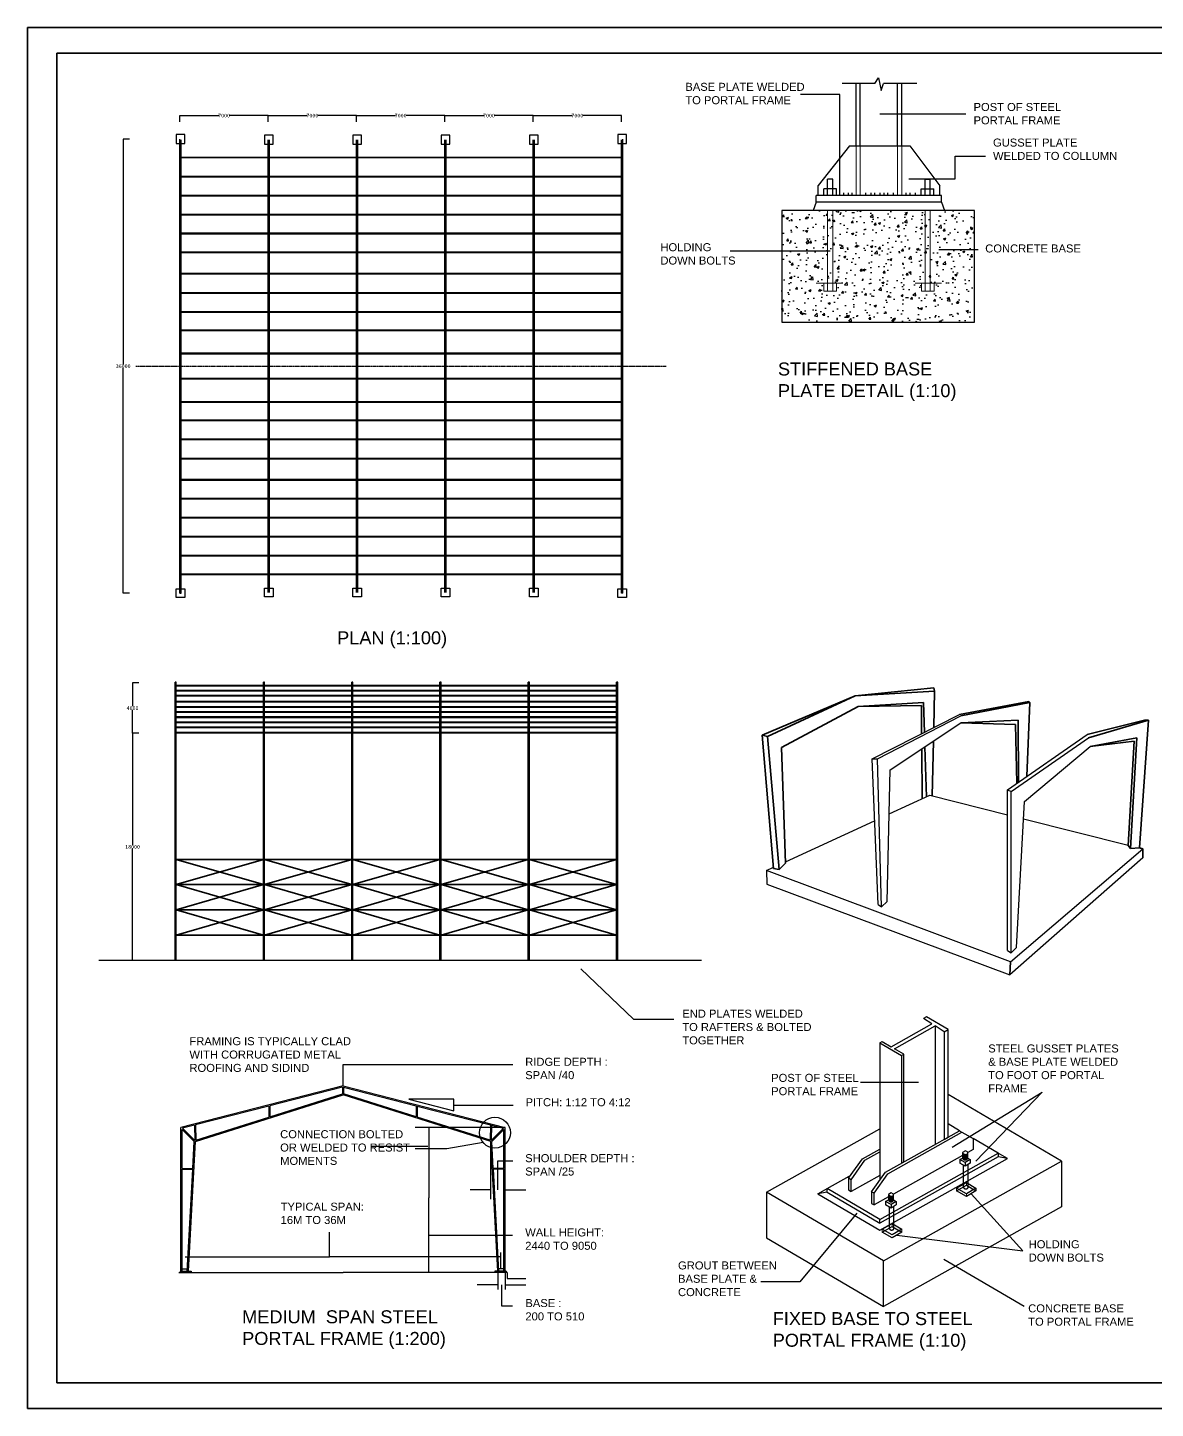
# Model space of a CAD drawing. Header units: millimetres. Extents: x 0 to 160756, y 0 to 109459.
# Drawn here: x 0 to 89389, y 0 to 109459 of the extents above; entities that cross this region are included whole.
import ezdxf

# ---------------------------------------------------------------- set-up
doc = ezdxf.new("R2010")
doc.units = ezdxf.units.MM
for name, pattern in [('CENTER', [2, 1.25, -0.25, 0.25, -0.25]), ('DASHED', [19.05, 12.7, -6.35]), ('DASHED2', [9.525, 6.35, -3.175])]:
    doc.linetypes.add(name, pattern=pattern)
for name, color, linetype in [('A-TEXT', 2, 'Continuous'), ('aaa', 3, 'Continuous'), ('COLUMNS', 3, 'Continuous'), ('pl', 1, 'Continuous'), ('upper', 4, 'Continuous')]:
    doc.layers.add(name, color=color, linetype=linetype)
for name, color, linetype, lineweight in [('BOUNDARY', 4, 'Continuous', 35), ('desh line', 2, 'DASHED2', 0), ('Dimensions', 4, 'Continuous', 15), ('TEXT', 4, 'Continuous', 0)]:
    doc.layers.add(name, color=color, linetype=linetype, lineweight=lineweight)
doc.styles.add('Notes', font='ARIAL.TTF', dxfattribs={"height": 3})
doc.styles.get("Standard").update_dxf_attribs({"font": 'simsun.ttc'})
doc.dimstyles.get("Standard").update_dxf_attribs({"dimtxt": 0.18, "dimasz": 0.18, "dimexe": 0.18, "dimexo": 0.0625, "dimgap": 0.09, "dimtad": 0, "dimtih": 1, "dimtoh": 1, "dimdec": 4, "dimzin": 0, "dimdsep": 46, "dimtxsty": 'Standard', "dimcen": 0.09, "dimadec": 0, "dimazin": 0, "dimtfac": 1, "dimtdec": 4, "dimtofl": 0, "dimtmove": 0, "dimatfit": 3, "dimfxl": 1, "dimtolj": 1, "dimtzin": 0, "dimarcsym": 0})

# ---------------------------------------------------------------- blocks, each defined once
blk = doc.blocks.new('dsfg')
at = {"layer": 'pl'}
for p, q in [((-27900, -84986), (-27900, -84636)), ((-27900, -84636), (-27750, -84636)), ((-27700, -84636), (-27550, -84636)), ((-27550, -84636), (-27550, -84986)), ((-27550, -84986), (-27900, -84986))]:
    blk.add_line(p, q, dxfattribs=at)
blk = doc.blocks.new('*D20')
at = {"layer": 'Defpoints', "color": 0}
for p in [(19070, 102485), (12070, 100624), (19070, 100574)]:
    blk.add_point(p, dxfattribs=at)
at = {"layer": 'Dimensions', "color": 0, "lineweight": -2}
for p, q in [((12070, 101985), (12070, 102485)), ((12070, 102485), (15165, 102485)), ((19070, 102485), (15975, 102485)), ((19070, 101985), (19070, 102485))]:
    blk.add_line(p, q, dxfattribs=at)
at = {"layer": 'Dimensions', "color": 0}
for points in [[(12070, 102485), (12070, 102485), (12070, 102485)], [(19070, 102485), (19070, 102485), (19070, 102485)]]:
    blk.add_solid(points, dxfattribs=at)
at = {"layer": 'Dimensions', "color": 0, "insert": (15570, 102485), "char_height": 300, "attachment_point": 5}
blk.add_mtext('\\A1;7000', dxfattribs=at)
blk = doc.blocks.new('*D21')
at = {"layer": 'Defpoints', "color": 0}
for p in [(26070, 102485), (19070, 100624), (26070, 100574)]:
    blk.add_point(p, dxfattribs=at)
at = {"layer": 'Dimensions', "color": 0, "lineweight": -2}
for p, q in [((19070, 101985), (19070, 102485)), ((19070, 102485), (22165, 102485)), ((26070, 102485), (22975, 102485)), ((26070, 101985), (26070, 102485))]:
    blk.add_line(p, q, dxfattribs=at)
at = {"layer": 'Dimensions', "color": 0}
for points in [[(19070, 102485), (19070, 102485), (19070, 102485)], [(26070, 102485), (26070, 102485), (26070, 102485)]]:
    blk.add_solid(points, dxfattribs=at)
at = {"layer": 'Dimensions', "color": 0, "insert": (22570, 102485), "char_height": 300, "attachment_point": 5}
blk.add_mtext('\\A1;7000', dxfattribs=at)
blk = doc.blocks.new('*D22')
at = {"layer": 'Defpoints', "color": 0}
for p in [(33070, 102485), (26070, 100624), (33070, 100574)]:
    blk.add_point(p, dxfattribs=at)
at = {"layer": 'Dimensions', "color": 0, "lineweight": -2}
for p, q in [((26070, 101985), (26070, 102485)), ((26070, 102485), (29165, 102485)), ((33070, 102485), (29975, 102485)), ((33070, 101985), (33070, 102485))]:
    blk.add_line(p, q, dxfattribs=at)
at = {"layer": 'Dimensions', "color": 0}
for points in [[(26070, 102485), (26070, 102485), (26070, 102485)], [(33070, 102485), (33070, 102485), (33070, 102485)]]:
    blk.add_solid(points, dxfattribs=at)
at = {"layer": 'Dimensions', "color": 0, "insert": (29570, 102485), "char_height": 300, "attachment_point": 5}
blk.add_mtext('\\A1;7000', dxfattribs=at)
blk = doc.blocks.new('*D23')
at = {"layer": 'Defpoints', "color": 0}
for p in [(40070, 102485), (33070, 100624), (40070, 100574)]:
    blk.add_point(p, dxfattribs=at)
at = {"layer": 'Dimensions', "color": 0, "lineweight": -2}
for p, q in [((33070, 101985), (33070, 102485)), ((33070, 102485), (36165, 102485)), ((40070, 102485), (36975, 102485)), ((40070, 101985), (40070, 102485))]:
    blk.add_line(p, q, dxfattribs=at)
at = {"layer": 'Dimensions', "color": 0}
for points in [[(33070, 102485), (33070, 102485), (33070, 102485)], [(40070, 102485), (40070, 102485), (40070, 102485)]]:
    blk.add_solid(points, dxfattribs=at)
at = {"layer": 'Dimensions', "color": 0, "insert": (36570, 102485), "char_height": 300, "attachment_point": 5}
blk.add_mtext('\\A1;7000', dxfattribs=at)
blk = doc.blocks.new('*D24')
at = {"layer": 'Defpoints', "color": 0}
for p in [(47070, 102485), (40070, 100624), (47070, 100574)]:
    blk.add_point(p, dxfattribs=at)
at = {"layer": 'Dimensions', "color": 0, "lineweight": -2}
for p, q in [((40070, 101985), (40070, 102485)), ((40070, 102485), (43165, 102485)), ((47070, 102485), (43975, 102485)), ((47070, 101985), (47070, 102485))]:
    blk.add_line(p, q, dxfattribs=at)
at = {"layer": 'Dimensions', "color": 0}
for points in [[(40070, 102485), (40070, 102485), (40070, 102485)], [(47070, 102485), (47070, 102485), (47070, 102485)]]:
    blk.add_solid(points, dxfattribs=at)
at = {"layer": 'Dimensions', "color": 0, "insert": (43570, 102485), "char_height": 300, "attachment_point": 5}
blk.add_mtext('\\A1;7000', dxfattribs=at)
blk = doc.blocks.new('*D25')
at = {"layer": 'Defpoints', "color": 0}
for p in [(7577, 100624), (12070, 100624), (12070, 64624)]:
    blk.add_point(p, dxfattribs=at)
at = {"layer": 'Dimensions', "color": 0, "lineweight": -2}
for p, q in [((8077, 100624), (7577, 100624)), ((7577, 100624), (7577, 82774)), ((7577, 64624), (7577, 82474)), ((8077, 64624), (7577, 64624))]:
    blk.add_line(p, q, dxfattribs=at)
at = {"layer": 'Dimensions', "color": 0}
for points in [[(7577, 100624), (7577, 100624), (7577, 100624)], [(7577, 64624), (7577, 64624), (7577, 64624)]]:
    blk.add_solid(points, dxfattribs=at)
at = {"layer": 'Dimensions', "color": 0, "insert": (7577, 82624), "char_height": 300, "attachment_point": 5}
blk.add_mtext('\\A1;36000', dxfattribs=at)
blk = doc.blocks.new('*D26')
at = {"layer": 'Defpoints', "color": 0}
for p in [(11785, 53518), (8318, 35518), (11685, 35518)]:
    blk.add_point(p, dxfattribs=at)
at = {"layer": 'Dimensions', "color": 0, "lineweight": -2}
for p, q in [((8818, 53518), (8318, 53518)), ((8318, 53518), (8318, 44668)), ((8318, 35518), (8318, 44368)), ((8818, 35518), (8318, 35518))]:
    blk.add_line(p, q, dxfattribs=at)
at = {"layer": 'Dimensions', "color": 0}
for points in [[(8318, 53518), (8318, 53518), (8318, 53518)], [(8318, 35518), (8318, 35518), (8318, 35518)]]:
    blk.add_solid(points, dxfattribs=at)
at = {"layer": 'Dimensions', "color": 0, "insert": (8318, 44518), "char_height": 300, "attachment_point": 5}
blk.add_mtext('\\A1;18000', dxfattribs=at)
blk = doc.blocks.new('*D27')
at = {"layer": 'Defpoints', "color": 0}
for p in [(8318, 57518), (11785, 57518), (11785, 53518)]:
    blk.add_point(p, dxfattribs=at)
at = {"layer": 'Dimensions', "color": 0, "lineweight": -2}
for p, q in [((8818, 57518), (8318, 57518)), ((8318, 57518), (8318, 55668)), ((8318, 53518), (8318, 55368)), ((8818, 53518), (8318, 53518))]:
    blk.add_line(p, q, dxfattribs=at)
at = {"layer": 'Dimensions', "color": 0}
for points in [[(8318, 57518), (8318, 57518), (8318, 57518)], [(8318, 53518), (8318, 53518), (8318, 53518)]]:
    blk.add_solid(points, dxfattribs=at)
at = {"layer": 'Dimensions', "color": 0, "insert": (8318, 55518), "char_height": 300, "attachment_point": 5}
blk.add_mtext('\\A1;4000', dxfattribs=at)

msp = doc.modelspace()

# ---------------------------------------------------------------- hatches: boundary and pattern name
at = {"layer": 'upper'}
h = msp.add_hatch(dxfattribs=at)
h.set_pattern_fill('AR-CONC', color=256, scale=10, style=0)
h.set_pattern_definition([(50, (520214, 86150.1), (1821.8467, -159.391), [190.5, -2095.5]), (355, (520214, 86150.1), (-352.428, 1910.5664), [152.4, -1676.4]), (100.451, (520365.8, 86136.8), (1469.425, 1751.167), [161.9, -1780.9]), (46.1842, (520214, 86658), (2710.79, -420.423), [285.75, -3143.25]), (96.6356, (520439.9, 86623), (2374.042, 2474.256), [242.85, -2671.35]), (351.184, (520214, 86658), (2374.046, 2474.251), [228.6, -2514.6]), (21, (520468, 86531.1), (1516.149, -1022.655), [190.5, -2095.5]), (326, (520468, 86531.1), (618.02, 1841.88), [152.4, -1676.4]), (71.4514, (520594.3, 86445.9), (2134.165, 819.2286), [161.9, -1780.9]), (37.5, (520213.96, 86150.1), (30.886, 845.5504), [0, -1656.08, 0, -1701.8, 0, -1682.75]), (7.5, (520214, 86150.1), (668.1966, 1001.8057), [0, -970.28, 0, -1617.98, 0, -641.35]), (327.5, (519647.54, 86150.1), (1355.906, -57.2874), [0, -635, 0, -1981.2, 0, -2628.9]), (317.5, (519393.5, 86150.1), (1481.2918, 254.265), [0, -825.5, 0, -1315.72, 0, -1866.9])])
h.paths.add_polyline_path([(75060.1, 94961.9), (59769.5, 94961.9), (59769.5, 86115.5), (75060.1, 86115.5)])
h.paths.add_polyline_path([(64103, 89207.1), (64103, 88576.1), (63096.4, 88576.1), (63096.4, 89207.1)], flags=16)
h.paths.add_polyline_path([(71851.8, 89207.1), (71851.8, 88576.1), (70845.2, 88576.1), (70845.2, 89207.1)], flags=16)

# ---------------------------------------------------------------- linework, layer by layer
at = {"linetype": 'DASHED', "ltscale": 500}
for points in [[(74179.1, 17498.9), (74179.1, 19284.1)], [(74546.9, 17498.9), (74546.9, 19346.1)], [(75157.7, 17465.6), (75157.7, 17236.5)], [(68301.3, 14230.6), (68301.3, 15961.6)], [(68669.1, 14230.6), (68669.1, 16023.6)]]:
    msp.add_lwpolyline(points, dxfattribs=at)
for points in [[(75157.7, 17465.6), (74415, 17016.6), (73616.1, 17465.6), (74415, 17914.6)], [(75157.7, 17236.5), (74415, 16787.5), (73616.1, 17236.5), (74415, 17685.5)], [(69279.9, 14197.4), (68537.2, 13748.3), (67738.3, 14197.4), (68537.2, 14646.4)], [(69279.9, 13968.3), (68537.2, 13519.3), (67738.3, 13968.3), (68537.2, 14417.3)]]:
    msp.add_lwpolyline(points, close=True, dxfattribs=at)
for points in [[(74179.1, 17498.9, 0.51697631), (74546.9, 17498.9, 1.93850157)], [(68301.3, 14230.6, 0.51697631), (68669.1, 14230.6, 1.93850157)]]:
    msp.add_lwpolyline(points, format="xyb", dxfattribs=at)
at = {"layer": 'A-TEXT'}
for p, q in [((73521, 99281.1), (75920.6, 99281.1)), ((37841.7, 22273.3), (30707.4, 22273.3)), ((36702.7, 16595.4), (36702.7, 21155)), ((37498.5, 11059.8), (37498.5, 12362.9)), ((37258.5, 10866.9), (37258.5, 9414.9)), ((37841.7, 10871.9), (37841.7, 9420.2))]:
    msp.add_line(p, q, dxfattribs=at)
at = {"layer": 'aaa'}
for p, q in [((12070.2, 64624.3), (12070.2, 100624.3)), ((12170.2, 64624.3), (12170.2, 100574.3)), ((19070.2, 64674.3), (19070.2, 100574.3)), ((19170.2, 64674.3), (19170.2, 100574.3)), ((26070.2, 64674.3), (26070.2, 100574.3)), ((26170.2, 64674.3), (26170.2, 100574.3)), ((33070.2, 64674.3), (33070.2, 100574.3)), ((33170.2, 64674.3), (33170.2, 100574.3)), ((40070.2, 64674.3), (40070.2, 100574.3)), ((40170.2, 64674.3), (40170.2, 100574.3)), ((47070.2, 64624.3), (47070.2, 100574.3)), ((47170.2, 64624.3), (47170.2, 100624.3)), ((11980.7, 10760.2), (24998.5, 10760.2)), ((38016.3, 10760.2), (24998.5, 10760.2)), ((38016.3, 10301.4), (39491.7, 10301.4))]:
    msp.add_line(p, q, dxfattribs=at)
msp.add_lwpolyline([(75060.1, 94961.9), (59769.5, 94961.9), (59769.5, 86115.5), (75060.1, 86115.5)], close=True, dxfattribs=at)
for points in [[(81953.3, 19611.1), (72964.6, 24871.6)], [(58571, 17137.6), (58571, 13507.5), (67850.8, 8076.7), (67850.8, 11706.7), (58571, 17137.6), (67544.5, 22167.2)], [(58571, 17137.6), (67544.5, 22167.2)], [(67850.8, 11706.7), (81953.3, 19611.1), (81953.3, 15981), (67850.8, 8076.7)]]:
    msp.add_lwpolyline(points, dxfattribs=at)
at = {"layer": 'BOUNDARY'}
for p, q in [((0, 109459.5), (160755.6, 109459.5)), ((0, 0), (0, 109459.5)), ((2328.4, 107432.4), (145552.9, 107432.4)), ((2328.4, 2027), (2328.4, 107432.4)), ((47070.2, 97654.3), (12070.2, 97654.3)), ((47070.2, 97624.3), (12070.2, 97624.3)), ((47070.2, 96154.3), (12070.2, 96154.3)), ((47070.2, 96124.3), (12070.2, 96124.3)), ((47070.2, 94654.3), (12070.2, 94654.3)), ((47070.2, 94624.3), (12070.2, 94624.3)), ((47070.2, 93154.3), (12070.2, 93154.3)), ((47070.2, 93124.3), (12070.2, 93124.3)), ((47070.2, 91654.3), (12070.2, 91654.3)), ((47070.2, 91624.3), (12070.2, 91624.3)), ((47070.2, 89972.8), (12070.2, 89972.8)), ((47070.2, 89942.8), (12070.2, 89942.8)), ((47070.2, 88434.8), (12070.2, 88434.8)), ((47070.2, 88404.8), (12070.2, 88404.8)), ((47070.2, 86927.5), (12070.2, 86927.5)), ((47070.2, 86897.5), (12070.2, 86897.5)), ((47070.2, 85479.8), (12070.2, 85479.8)), ((47070.2, 85449.8), (12070.2, 85449.8)), ((47070.2, 83641.7), (12070.2, 83641.7)), ((47070.2, 83611.7), (12070.2, 83611.7)), ((47070.2, 81636.9), (12070.2, 81636.9)), ((47070.2, 81606.9), (12070.2, 81606.9)), ((47070.2, 79798.8), (12070.2, 79798.8)), ((47070.2, 79768.8), (12070.2, 79768.8)), ((47070.2, 78351.1), (12070.2, 78351.1)), ((47070.2, 78321.1), (12070.2, 78321.1)), ((47070.2, 76843.8), (12070.2, 76843.8)), ((47070.2, 76813.8), (12070.2, 76813.8)), ((47070.2, 75305.8), (12070.2, 75305.8)), ((47070.2, 75275.8), (12070.2, 75275.8)), ((47070.2, 73624.3), (12070.2, 73624.3)), ((47070.2, 73594.3), (12070.2, 73594.3)), ((47070.2, 72124.3), (12070.2, 72124.3)), ((47070.2, 72094.3), (12070.2, 72094.3)), ((47070.2, 70624.3), (12070.2, 70624.3)), ((47070.2, 70594.3), (12070.2, 70594.3)), ((47070.2, 69124.3), (12070.2, 69124.3)), ((47070.2, 69094.3), (12070.2, 69094.3)), ((47070.2, 67624.3), (12070.2, 67624.3)), ((47070.2, 67594.3), (12070.2, 67594.3)), ((46684.8, 57306.3), (11784.8, 57306.3)), ((46684.8, 57276.3), (11784.8, 57276.3)), ((65584, 56487), (71830.6, 57130.4)), ((71830.6, 57130.4), (71880.9, 56844.4)), ((46684.8, 56905.6), (11784.8, 56905.6)), ((46684.8, 56875.6), (11784.8, 56875.6)), ((46684.8, 56509), (11784.8, 56509)), ((46684.8, 56479), (11784.8, 56479)), ((46684.8, 56049.8), (11784.8, 56049.8)), ((46684.8, 56019.8), (11784.8, 56019.8)), ((58213.4, 53364.8), (65584, 56487)), ((65584, 56487), (58650.6, 53258.5)), ((71880.9, 56844.4), (65584, 56487)), ((65824.7, 55636.2), (71005.4, 55946.3)), ((71005.4, 55946.3), (71078.6, 53593.6)), ((71880.9, 56844.4), (71820, 53969.3)), ((79354.9, 56026.8), (73858.6, 55002.4)), ((73970.6, 54890.9), (79434, 55956.9)), ((79204.8, 50109.2), (79434, 55956.9)), ((79434, 55956.9), (79354.9, 56026.8)), ((46684.8, 55623.5), (11784.8, 55623.5)), ((46684.8, 55593.5), (11784.8, 55593.5)), ((46684.8, 55230), (11784.8, 55230)), ((46684.8, 55200), (11784.8, 55200)), ((46684.8, 54810.3), (11784.8, 54810.3)), ((46684.8, 54780.3), (11784.8, 54780.3)), ((59763, 52404.1), (65824.7, 55636.2)), ((65824.7, 55636.2), (70843.5, 55713.8)), ((70843.5, 55713.8), (70862.4, 53484)), ((46684.8, 54410.3), (11784.8, 54410.3)), ((46684.8, 54380.3), (11784.8, 54380.3)), ((46684.8, 53999.5), (11784.8, 53999.5)), ((46684.8, 53969.5), (11784.8, 53969.5)), ((73975.7, 54344.3), (78520.1, 54553.9)), ((78302.5, 54216.1), (73975.7, 54344.3)), ((78302.5, 54216.1), (78420, 49561.9)), ((78520.1, 54553.9), (78547.7, 49651)), ((88539.2, 54567.7), (83970.3, 53432.7)), ((84076.9, 53169.9), (88831.4, 54570.6)), ((88123.3, 44436.1), (88831.4, 54570.6)), ((88831.4, 54570.6), (88539.2, 54567.7)), ((58650.6, 53258.5), (58213.4, 53364.8)), ((58213.4, 53364.8), (59128.9, 42795.5)), ((59566.5, 42728.3), (58650.6, 53258.5)), ((71797.3, 52895.6), (71705.2, 48550)), ((84230.8, 52462.7), (87917.6, 53167.6)), ((87704.1, 52901.9), (84230.8, 52462.7)), ((87704.1, 52901.9), (87229.6, 44617.5)), ((87917.6, 53167.6), (87415.8, 44395.3)), ((59763, 52404.1), (60075, 43226)), ((70872.7, 52280.7), (70906.2, 48325.9)), ((71114.5, 52441.6), (71238, 48478.7)), ((87229.6, 44617.5), (87415.8, 44395.3)), ((87415.8, 44395.3), (88123.3, 44436.1)), ((88123.3, 44436.1), (88382, 44371.2)), ((88382, 44371.2), (88397, 43635.1)), ((11684.8, 43518.3), (46784.8, 43518.3)), ((18684.8, 41518.3), (11784.8, 43518.3)), ((11784.8, 41518.3), (18684.8, 43518.3)), ((25684.8, 41518.3), (18784.8, 43518.3)), ((18784.8, 41518.3), (25684.8, 43518.3)), ((32684.8, 41518.3), (25784.8, 43518.3)), ((25784.8, 41518.3), (32684.8, 43518.3)), ((39684.8, 41518.3), (32784.8, 43518.3)), ((32784.8, 41518.3), (39684.8, 43518.3)), ((46684.8, 41518.3), (39784.8, 43518.3)), ((39784.8, 41518.3), (46684.8, 43518.3)), ((59566.5, 42728.3), (59128.9, 42795.5)), ((60075, 43226), (59566.5, 42728.3)), ((11684.8, 41518.3), (46784.8, 41518.3)), ((18684.8, 39518.3), (11784.8, 41518.3)), ((11784.8, 39518.3), (18684.8, 41518.3)), ((25684.8, 39518.3), (18784.8, 41518.3)), ((18784.8, 39518.3), (25684.8, 41518.3)), ((32684.8, 39518.3), (25784.8, 41518.3)), ((25784.8, 39518.3), (32684.8, 41518.3)), ((39684.8, 39518.3), (32784.8, 41518.3)), ((32784.8, 39518.3), (39684.8, 41518.3)), ((46684.8, 39518.3), (39784.8, 41518.3)), ((39784.8, 39518.3), (46684.8, 41518.3)), ((11684.8, 39518.3), (46784.8, 39518.3)), ((18684.8, 37518.3), (11784.8, 39518.3)), ((11784.8, 37518.3), (18684.8, 39518.3)), ((25684.8, 37518.3), (18784.8, 39518.3)), ((18784.8, 37518.3), (25684.8, 39518.3)), ((32684.8, 37518.3), (25784.8, 39518.3)), ((25784.8, 37518.3), (32684.8, 39518.3)), ((39684.8, 37518.3), (32784.8, 39518.3)), ((32784.8, 37518.3), (39684.8, 39518.3)), ((46684.8, 37518.3), (39784.8, 39518.3)), ((39784.8, 37518.3), (46684.8, 39518.3)), ((11684.8, 37518.3), (46784.8, 37518.3)), ((77910.6, 35394.9), (77839.4, 34370.4)), ((145552.9, 2027), (2328.4, 2027)), ((160755.6, 0), (0, 0))]:
    msp.add_line(p, q, dxfattribs=at)
at = {"layer": 'COLUMNS'}
for p, q in [((11684.8, 35517.8), (11684.8, 57567.8)), ((11784.8, 35517.8), (11784.8, 57567.8)), ((18684.8, 35517.8), (18684.8, 57567.8)), ((18784.8, 35517.8), (18784.8, 57567.8)), ((25684.8, 35517.8), (25684.8, 57567.8)), ((25784.8, 35517.8), (25784.8, 57567.8)), ((32684.8, 35517.8), (32684.8, 57567.8)), ((32784.8, 35517.8), (32784.8, 57567.8)), ((39684.8, 35517.8), (39684.8, 57567.8)), ((39784.8, 35517.8), (39784.8, 57567.8)), ((46684.8, 35517.8), (46684.8, 57567.8)), ((46784.8, 35517.8), (46784.8, 57567.8)), ((68297.7, 47124.4), (71502.8, 48600.7)), ((71502.8, 48600.7), (77673.7, 47054.5)), ((60071.3, 43335), (67137.6, 46589.9)), ((78942.5, 46736.5), (87232, 44659.4)), ((77910.6, 35394.9), (88382, 44371.2)), ((58562.5, 42640), (59120.1, 42896.8)), ((88397, 43635.1), (77839.4, 34370.4)), ((77910.6, 35394.9), (58562.5, 42640)), ((58562.5, 42640), (58602.6, 41548)), ((58602.6, 41548), (77839.4, 34370.4)), ((53409.7, 35517.8), (5648.4, 35517.8))]:
    msp.add_line(p, q, dxfattribs=at)
at = {"layer": 'desh line', "linetype": 'DASHED', "ltscale": 500}
for p, q in [((65665.1, 96147.9), (65665.1, 100085.9)), ((65998.8, 96147.9), (65998.8, 100085.9)), ((68949.4, 96147.9), (68949.4, 100085.9)), ((69283, 96147.9), (69283, 100085.9)), ((63406.9, 88576.1), (63406.9, 94923.2)), ((63809.9, 88576.1), (63809.9, 94923.2)), ((71138.3, 88576.1), (71138.3, 94923.2)), ((71541.3, 88576.1), (71541.3, 94923.2)), ((64604.2, 89207.1), (62513.3, 89207.1)), ((63096.4, 88576.1), (63096.4, 89207.1)), ((64103, 88576.1), (64103, 89207.1)), ((70344, 89207.1), (72434.9, 89207.1)), ((70845.2, 88576.1), (70845.2, 89207.1)), ((71851.8, 88576.1), (71851.8, 89207.1)), ((64103, 88576.1), (63096.4, 88576.1)), ((70845.2, 88576.1), (71851.8, 88576.1))]:
    msp.add_line(p, q, dxfattribs=at)
at = {"layer": 'desh line', "linetype": 'DASHED', "ltscale": 75}
for points in [[(74415, 17914.6), (74415, 17685.5)], [(67738.3, 14197.4), (67738.3, 13968.3)]]:
    msp.add_lwpolyline(points, dxfattribs=at)
at = {"layer": 'desh line', "linetype": 'DASHED', "ltscale": 500}
for points in [[(73616.1, 17465.6), (73616.1, 17236.5)], [(74415, 17016.6), (74415, 16787.5)], [(68537.2, 14646.4), (68537.2, 14417.3)], [(69279.9, 14197.4), (69279.9, 13968.3)]]:
    msp.add_lwpolyline(points, dxfattribs=at)
at = {"layer": 'pl'}
for p, q in [((67139.8, 105031.8), (67435.7, 105483)), ((67435.7, 105483), (67650.2, 104461.6)), ((67139.8, 105031.8), (64570.7, 105031.8)), ((65665.1, 100085.9), (65665.1, 105031.8)), ((65998.8, 100085.9), (65998.8, 105031.8)), ((67650.2, 104461.6), (67848.6, 105031.8)), ((70480.4, 105031.8), (67848.6, 105031.8)), ((68949.4, 100085.9), (68949.4, 105031.8)), ((69283, 100085.9), (69283, 105031.8)), ((65135.3, 100085.9), (62668.9, 96943.3)), ((65135.3, 100085.9), (69915.4, 100085.9)), ((69915.4, 100085.9), (72302.6, 96919.9)), ((47170.2, 99174.3), (12070.2, 99174.3)), ((47070.2, 99124.3), (12170.2, 99124.3)), ((63809.9, 97433.9), (63406.9, 97433.9)), ((63406.9, 96147.9), (63406.9, 97433.9)), ((63809.9, 96147.9), (63809.9, 97433.9)), ((71138.3, 96147.9), (71138.3, 97433.9)), ((71138.3, 97433.9), (71541.3, 97433.9)), ((71541.3, 96147.9), (71541.3, 97433.9)), ((62668.9, 96147.9), (62668.9, 96943.3)), ((64111.9, 96678.6), (63117.2, 96678.6)), ((63117.2, 96147.9), (63117.2, 96678.6)), ((64111.9, 96147.9), (64111.9, 96678.6)), ((64380.8, 96147.9), (64380.8, 96364.9)), ((64688.4, 96147.9), (64688.4, 96364.9)), ((65074.1, 96147.9), (65074.1, 96364.9)), ((65344.9, 96147.9), (65344.9, 96364.9)), ((66449.1, 96147.9), (66449.1, 96364.9)), ((66856, 96147.9), (66856, 96364.9)), ((67163.9, 96147.9), (67163.9, 96364.9)), ((67583, 96147.9), (67583, 96364.9)), ((67885.1, 96147.9), (67885.1, 96364.9)), ((68180.7, 96147.9), (68180.7, 96364.9)), ((68621.7, 96147.9), (68621.7, 96364.9)), ((69643.9, 96147.9), (69643.9, 96364.9)), ((69948.4, 96147.9), (69948.4, 96364.9)), ((70367.5, 96147.9), (70367.5, 96364.9)), ((70836.3, 96147.9), (70836.3, 96678.6)), ((70836.3, 96678.6), (71831, 96678.6)), ((71831, 96147.9), (71831, 96678.6)), ((72302.6, 96147.9), (72302.6, 96919.9)), ((62513.3, 95617.2), (62266.3, 94961.9)), ((72434.9, 96147.9), (62513.3, 96147.9)), ((62513.3, 95617.2), (62513.3, 96147.9)), ((72434.9, 95617.2), (62513.3, 95617.2)), ((72434.9, 95617.2), (72434.9, 96147.9)), ((72434.9, 95617.2), (72681.8, 94961.9)), ((47170.2, 66074.3), (12070.2, 66074.3)), ((47070.2, 66124.3), (12170.2, 66124.3)), ((12070.2, 64624.3), (12170.2, 64624.3)), ((47170.2, 64624.3), (47070.2, 64624.3)), ((11784.8, 57567.8), (11684.8, 57567.8)), ((18784.8, 57567.8), (18684.8, 57567.8)), ((25784.8, 57567.8), (25684.8, 57567.8)), ((32784.8, 57567.8), (32684.8, 57567.8)), ((39784.8, 57567.8), (39684.8, 57567.8)), ((46784.8, 57567.8), (46684.8, 57567.8)), ((46684.8, 53567.8), (11784.8, 53567.8)), ((46684.8, 53517.8), (11784.8, 53517.8)), ((30210.8, 24507.8), (33770, 23592.8)), ((33770, 24507.8), (30210.8, 24507.8)), ((33770, 23592.8), (33770, 24507.8)), ((74316.5, 19206.9), (73884.5, 19449.7)), ((74718.2, 19449.7), (74316.5, 19206.9)), ((68438.8, 15884.3), (68006.7, 16127.2)), ((68840.4, 16127.2), (68438.8, 15884.3)), ((38016.3, 10760.2), (38016.3, 10301.4))]:
    msp.add_line(p, q, dxfattribs=at)
at = {"layer": 'pl', "linetype": 'CENTER'}
msp.add_line((8588.8, 82624.3), (50603.6, 82624.3), dxfattribs=at)
at = {"layer": 'pl'}
for points in [[(72964.6, 30035.5), (71238.5, 31045.7), (71000.7, 30912.4)], [(71677.1, 30477.5), (71000.7, 30912.4)], [(67544.5, 28975.2), (67732.5, 29080.6), (68442.9, 28664.8), (71677.1, 30477.5)], [(69270.6, 27965), (69458.6, 28070.4), (68699.7, 28514.5), (71921.6, 30320.4)], [(72644.2, 29855.9), (71921.6, 30320.4)], [(71921.6, 30320.4), (71921.6, 20919.5)], [(72644.2, 29855.9), (72964.6, 30035.5)], [(72644.2, 29855.9), (72644.2, 21324.4), (72964.6, 21504.1), (72964.6, 30035.5)], [(67544.5, 28975.2), (69270.6, 27965)], [(67544.5, 28975.2), (67544.5, 20339.3), (67544.5, 18092)], [(69270.6, 27965), (69270.6, 19433.6), (69458.6, 19538.9), (69458.6, 28070.4)], [(66877.3, 17179.3), (68007.8, 18725.8), (73873.9, 22013.7), (74059.9, 21904.8)], [(68222.8, 16759.9), (67095, 16127.8), (67095, 17051.9), (68170.1, 18603.6), (74059.9, 21904.8), (74943.4, 21387.7), (74943.4, 20526.8), (74517.4, 20288)], [(73873.9, 22013.7), (72964.6, 22545.8)], [(76922.2, 20229.7), (74943.4, 21387.7)], [(62630.5, 17007.4), (67544.5, 14131.5), (77657.1, 19799.6), (76922.2, 19950.1)], [(65056.3, 18245), (66186.9, 19791.5), (67544.5, 20552.4)], [(67544.5, 18466.1), (65274, 17193.5), (65274, 18117.6), (66349.1, 19669.3), (67544.5, 20339.3)], [(67544.5, 14973.5), (76922.2, 20229.7), (76922.2, 19950.1), (67544.5, 14693.9)], [(74100.5, 20054.4), (68639.6, 16993.6)], [(74517.4, 19846.7), (74718.2, 19725.3), (74316.5, 19482.5), (73884.5, 19725.3), (74100.5, 19846.7)], [(73884.5, 19725.3), (73884.5, 19449.7)], [(74517.4, 19846.7), (74517.4, 20316.1), (74334.7, 20417.5), (74100.5, 20274.2), (74100.5, 19846.7)], [(74718.2, 19725.3), (74718.2, 19449.7)], [(76922.2, 20229.7), (76922.2, 19950.1)], [(77657.1, 19799.6), (76922.2, 20229.7)], [(74316.5, 19482.5), (74316.5, 19206.9)], [(63365.3, 17139.7), (67544.5, 14693.9), (67544.5, 14973.5), (63365.3, 17419.2), (65117.3, 18401.2)], [(65274, 18117.6), (65056.3, 18245), (65056.3, 17320.9), (65274, 17193.5)], [(62630.5, 17007.4), (63365.3, 17419.2)], [(63365.3, 17139.7), (62630.5, 17007.4)], [(63365.3, 17139.7), (63365.3, 17419.2)], [(67095, 17051.9), (66877.3, 17179.3), (66877.3, 16255.2), (67095, 16127.8)], [(68639.6, 16524.2), (68840.4, 16402.8), (68438.8, 16160), (68006.7, 16402.8), (68222.8, 16524.2)], [(68639.6, 16524.2), (68639.6, 16993.6), (68456.9, 17095), (68222.8, 16951.6), (68222.8, 16524.2)], [(68006.7, 16402.8), (68006.7, 16127.2)], [(68438.8, 16160), (68438.8, 15884.3)], [(68840.4, 16402.8), (68840.4, 16127.2)]]:
    msp.add_lwpolyline(points, dxfattribs=at)
for points in [[(74100.5, 20274.2, 0.43878241), (74517.4, 20194, 0.43878241)], [(74100.5, 20202.4, 0.43878241), (74517.4, 20122.2, 0.43878241)], [(74100.5, 20131.6, 0.43878241), (74517.4, 20051.5, 0.43878241)], [(74100.5, 20060.4, 0.43878241), (74517.4, 19980.3, 0.43878241)], [(74100.5, 19984, 0.43878241), (74517.4, 19903.9, 0.43878241)], [(74100.5, 19917.4, 0.43340968), (74513.2, 19834.3, 0.43340968)], [(74100.5, 19846.7, 0.74044086), (74517.4, 19846.7, 1.93850157)], [(68222.8, 16951.6, 0.43878241), (68639.6, 16871.5, 0.43878241)], [(68222.8, 16879.8, 0.43878241), (68639.6, 16799.7, 0.43878241)], [(68222.8, 16809.1, 0.43878241), (68639.6, 16729, 0.43878241)], [(68222.8, 16737.9, 0.43878241), (68639.6, 16657.8, 0.43878241)], [(68222.8, 16661.5, 0.43878241), (68639.6, 16581.3, 0.43878241)], [(68222.8, 16594.9, 0.43340968), (68635.4, 16511.7, 0.43340968)], [(68222.8, 16524.2, 0.74044086), (68639.6, 16524.2, 1.93850157)]]:
    msp.add_lwpolyline(points, format="xyb", dxfattribs=at)
msp.add_circle((37039, 21856.1), 1222, dxfattribs=at)
at = {"layer": 'upper'}
for p, q in [((66928.8, 51490.6), (73858.6, 55002.4)), ((67365.2, 51504.7), (73970.6, 54890.9)), ((68378, 50621.8), (73975.7, 54344.3)), ((77673.7, 49041.5), (83970.3, 53432.7)), ((77946.2, 48911.4), (84076.9, 53169.9)), ((66928.8, 51490.6), (67365.2, 51504.7)), ((67420.4, 39949.2), (66928.8, 51490.6)), ((67692.9, 39766.6), (67365.2, 51504.7)), ((79016.1, 48101.7), (84230.8, 52462.7)), ((68138.5, 40184.6), (68378, 50621.8)), ((77673.7, 36298.1), (77673.7, 49041.5)), ((77673.7, 49041.5), (77946.2, 48911.4)), ((77946.2, 36115.4), (77946.2, 48911.4)), ((78391.9, 36533.5), (79016.1, 48101.7)), ((67420.4, 39949.2), (67692.9, 39766.6)), ((67692.9, 39766.6), (68138.5, 40184.6)), ((77673.7, 36298.1), (77946.2, 36115.4)), ((77946.2, 36115.4), (78391.9, 36533.5)), ((24998.5, 25574.9), (12155.2, 22273.3)), ((24952, 25467.1), (19205.7, 23989.9)), ((24952, 25467.1), (24952, 24939.6)), ((24998.5, 25574.9), (37841.7, 22273.3)), ((25044.9, 25467.1), (30791.2, 23989.9)), ((25044.9, 25467.1), (25044.9, 24939.6)), ((13294.2, 21155), (24998.5, 24856.9)), ((19205.7, 23122.1), (24952, 24939.6)), ((36702.7, 21155), (24998.5, 24856.9)), ((30791.2, 23122.1), (25044.9, 24939.6)), ((19112.9, 23966), (13314.3, 22475.4)), ((13336.6, 21265.7), (19112.9, 23092.7)), ((19112.9, 23966), (19112.9, 23092.7)), ((19205.7, 23989.9), (19205.7, 23122.1)), ((30791.2, 23989.9), (30791.2, 23122.1)), ((30884.1, 23966), (36682.7, 22475.4)), ((30884.1, 23966), (30884.1, 23092.7)), ((36660.4, 21265.7), (30884.1, 23092.7)), ((12155.2, 10871.9), (12155.2, 22273.3)), ((12248.1, 19029.7), (12248.1, 22121.1)), ((12248.1, 22121.1), (13200.9, 21148.1)), ((13221.8, 22451.6), (12289.2, 22211.9)), ((12289.2, 22211.9), (13244.2, 21236.5)), ((13221.8, 22451.6), (13244.2, 21236.5)), ((13314.3, 22475.4), (13336.6, 21265.7)), ((36682.7, 22475.4), (36660.4, 21265.7)), ((36775.1, 22451.6), (36752.7, 21236.5)), ((37707.8, 22211.9), (36752.7, 21236.5)), ((36775.1, 22451.6), (37707.8, 22211.9)), ((37748.9, 22121.1), (36796.1, 21148.1)), ((37748.9, 19029.7), (37748.9, 22121.1)), ((37841.7, 10871.9), (37841.7, 22273.3)), ((12738.5, 10866.9), (13294.2, 21155)), ((13086.4, 19029.7), (13200.9, 21148.1)), ((37258.5, 10866.9), (36702.7, 21155)), ((36910.5, 19029.7), (36796.1, 21148.1)), ((12248.1, 19029.7), (13086.4, 19029.7)), ((12248.1, 10871.9), (12248.1, 18954.7)), ((12248.1, 18954.7), (13082.4, 18954.7)), ((12645.8, 10871.9), (13082.4, 18954.7)), ((37748.9, 19029.7), (36910.5, 19029.7)), ((37351.2, 10871.9), (36914.6, 18954.7)), ((37748.9, 18954.7), (36914.6, 18954.7)), ((37748.9, 10871.9), (37748.9, 18954.7)), ((12248.1, 11059.8), (12748.9, 11059.8)), ((37748.9, 11059.8), (37248.1, 11059.8)), ((12079.1, 10871.9), (12965.5, 10871.9)), ((12079.1, 10871.9), (12079.1, 10760.2)), ((12965.5, 10871.9), (12965.5, 10760.2)), ((37917.9, 10871.9), (37031.4, 10871.9)), ((37031.4, 10871.9), (37031.4, 10760.2)), ((37917.9, 10871.9), (37917.9, 10760.2))]:
    msp.add_line(p, q, dxfattribs=at)

# ---------------------------------------------------------------- block references
at = {"layer": 'pl', "xscale": -2, "yscale": 2, "zscale": 2, "rotation": 180}
for p in [(67570.3, -68996.8), (74570.3, -69046.8), (81570.3, -69046.8), (88570.3, -69046.8), (95570.3, -69046.8), (102570.3, -68996.8)]:
    msp.add_blockref('dsfg', p, dxfattribs=at)
at = {"layer": 'pl', "xscale": 2, "yscale": 2, "zscale": 2}
for p in [(67570.3, 234245.4), (74570.3, 234295.4), (81570.3, 234295.4), (88570.3, 234295.4), (95570.3, 234295.4), (102570.3, 234245.4)]:
    msp.add_blockref('dsfg', p, dxfattribs=at)

# ---------------------------------------------------------------- texts
at = {"layer": 'TEXT', "attachment_point": 1, "style": 'Notes'}
for s, width, gutter_width, heights, insert, char_height in [('BASE PLATE WELDED\\PTO PORTAL FRAME', 9493.027, 15, [2177.6], (52131.6, 105082.1), 634.48), ('POST OF STEEL PORTAL FRAME', 9493.027, 15, [2177.6], (74976.1, 103485.6), 634.48), ('GUSSET PLATE WELDED TO COLLUMN', 10197.323, 15, [3717.2], (76519, 100663.8), 634.48), ('HOLDING\\PDOWN BOLTS', 9493.027, 15, [4977.5], (50154.9, 92368.6), 634.48), ('CONCRETE BASE', 9493.027, 15, [4977.5], (75901.6, 92271.3), 634.48), ('STIFFENED BASE PLATE DETAIL (1:10)', 16700.417, 34961.8, [10711.2], (59473.5, 82912.2), 1030), ('PLAN (1:100)', 9493.027, 15, [2177.6], (24533, 61601.4), 1030), ('END PLATES WELDED\\PTO RAFTERS & BOLTED\\PTOGETHER ', 12511.223, 15, [7367.9], (51889.7, 31607.3), 634.48), ('FRAMING IS TYPICALLY CLAD WITH CORRUGATED METAL ROOFING AND SIDIND', 13704.445, 15, [7993.4], (12826.8, 29424.9), 634.48), ('STEEL GUSSET PLATES\\P& BASE PLATE WELDED\\PTO FOOT OF PORTAL FRAME', 11640.847, 15, [4977.5], (76140.2, 28850.8), 634.48), ('RIDGE DEPTH : \\PSPAN /40', 9493.027, 15, [2177.6], (39440.3, 27793.4), 634.48), ('POST OF STEEL PORTAL FRAME', 9493.027, 15, [2177.6], (58933.9, 26518.8), 634.48), ('PITCH: 1:12 TO 4:12', 9493.027, 15, [2177.6], (39470.1, 24588.4), 634.48), ('CONNECTION BOLTED OR WELDED TO RESIST MOMENTS', 10431.752, 15, [9681.9], (20017.2, 22053.6), 634.48), ('SHOULDER DEPTH : \\PSPAN /25', 9493.027, 15, [2177.6], (39440.3, 20153), 634.48), ('TYPICAL SPAN:\\P16M TO 36M', 9493.027, 15, [2177.6], (20054.6, 16308.7), 634.48), ('WALL HEIGHT:\\P2440 TO 9050', 9493.027, 15, [2177.6], (39440.3, 14265.7), 634.48), ('HOLDING\\PDOWN BOLTS', 9493.027, 15, [4977.5], (79347.2, 13330.4), 634.48), ('GROUT BETWEEN BASE PLATE & CONCRETE', 9493.027, 15, [4977.5], (51553.7, 11649.5), 634.48), ('MEDIUM  SPAN STEEL PORTAL FRAME (1:200)', 16700.417, 34961.8, [10711.2], (17005.2, 7774.8), 1030), ('BASE :\\P200 TO 510', 9493.027, 15, [2177.6], (39453.1, 8667.4), 634.48), ('CONCRETE BASE\\PTO PORTAL FRAME', 9493.027, 15, [4977.5], (79308.6, 8246.7), 634.48), ('FIXED BASE TO STEEL PORTAL FRAME (1:10)', 16700.417, 34961.8, [10711.2], (59059.2, 7632.8), 1030)]:
    msp.add_mtext_dynamic_manual_height_columns(s, width=width, gutter_width=gutter_width, heights=heights, dxfattribs=dict(at, insert=insert, char_height=char_height))

# ---------------------------------------------------------------- dimensions: what is measured, and where the dimension line sits
at = {"layer": 'Dimensions'}
for base, p1, p2, picture, middle in [((19070.2, 102485), (12070.2, 100624.3), (19070.2, 100574.3), '*D20', (15570.2, 102485)), ((26070.2, 102485), (19070.2, 100624.3), (26070.2, 100574.3), '*D21', (22570.2, 102485)), ((33070.2, 102485), (26070.2, 100624.3), (33070.2, 100574.3), '*D22', (29570.2, 102485)), ((40070.2, 102485), (33070.2, 100624.3), (40070.2, 100574.3), '*D23', (36570.2, 102485)), ((47070.2, 102485), (40070.2, 100624.3), (47070.2, 100574.3), '*D24', (43570.2, 102485))]:
    dim = msp.add_linear_dim(base=base, p1=p1, p2=p2, dimstyle='Standard', override={"dimtxt": 300, "dimdec": 0, "dimtdec": 0, "dimfxl": 500, "dimfxlon": 1}, dxfattribs=at)
    dim.commit()
    dim.dimension.update_dxf_attribs({"geometry": picture, "text_midpoint": middle})
for base, p1, p2, picture, middle in [((7577.4, 100624.3), (12070.2, 64624.3), (12070.2, 100624.3), '*D25', (7577.4, 82624.3)), ((8317.8, 57517.8), (11784.8, 53517.8), (11784.8, 57517.8), '*D27', (8317.8, 55517.8)), ((8317.8, 35517.8), (11784.8, 53517.8), (11684.8, 35517.8), '*D26', (8317.8, 44517.8))]:
    dim = msp.add_linear_dim(base=base, p1=p1, p2=p2, angle=90, dimstyle='Standard', override={"dimtxt": 300, "dimdec": 0, "dimtdec": 0, "dimfxl": 500, "dimfxlon": 1}, dxfattribs=at)
    dim.commit()
    dim.dimension.update_dxf_attribs({"geometry": picture, "text_midpoint": middle})

# ---------------------------------------------------------------- leaders
at = {"layer": 'A-TEXT'}
for points in [[(64380.8, 96256.4), (64380.8, 104148.9), (61251.6, 104148.9)], [(67544, 102621.7), (74373.5, 102621.7)], [(69843.4, 97463.3), (73521, 97463.3), (73521, 99281.1)], [(63611.5, 91749.6), (55692.8, 91749.6)], [(72220.9, 91864.2), (75345.4, 91864.2)], [(43840.7, 34832), (48032.8, 30845.3), (51227, 30845.3)], [(24998.5, 25574.9), (24998.5, 27255.3), (38454.3, 27255.3)], [(73269.1, 20708.4), (80418.2, 25055.8)], [(75147, 19596.9), (80418.2, 25055.8)], [(33770, 24050.3), (38484, 24050.3)], [(31791.3, 22273.3), (31791.3, 16695)], [(36102.7, 21070.9), (33223.2, 20571.5), (30719.5, 20571.5)], [(37260.6, 17338.4), (37260.6, 19614.9), (38452.4, 19614.9)], [(31791.3, 10760.2), (31791.3, 16695)], [(36702.7, 17334.6), (35078.6, 17334.6)], [(37841.7, 17334.6), (39491.9, 17334.6)], [(74786.4, 17012), (78884.5, 12489.9)], [(65738.2, 15483.9), (61207.4, 10044.3), (58120.3, 10044.3)], [(23926.9, 12011.4), (23926.9, 13959.4)], [(31791.3, 13727.6), (38426.2, 13727.6)], [(68908.6, 13743.8), (78884.5, 12489.9)], [(12498.5, 12011.4), (23926.9, 12011.4)], [(37498.5, 12011.4), (23926.9, 12011.4)], [(72627.6, 11839), (78979.1, 8091.9)], [(37258.5, 9789.8), (35622.3, 9789.8)], [(37564.5, 9790), (37564.5, 8129.3), (38439, 8129.3)], [(37841.7, 9789.8), (39495.3, 9789.8)]]:
    msp.add_leader(points, dimstyle='Standard', override={"dimgap": 2, "dimtad": 0}, dxfattribs=at)
at = {"layer": 'pl'}
for points in [[(70625.1, 25825.2), (66012.7, 25825.2)], [(31711.3, 20754.9), (27290.5, 20754.9)]]:
    msp.add_leader(points, dimstyle='Standard', override={"dimgap": 2, "dimtad": 0}, dxfattribs=at)

doc.saveas('drawing.dxf')
